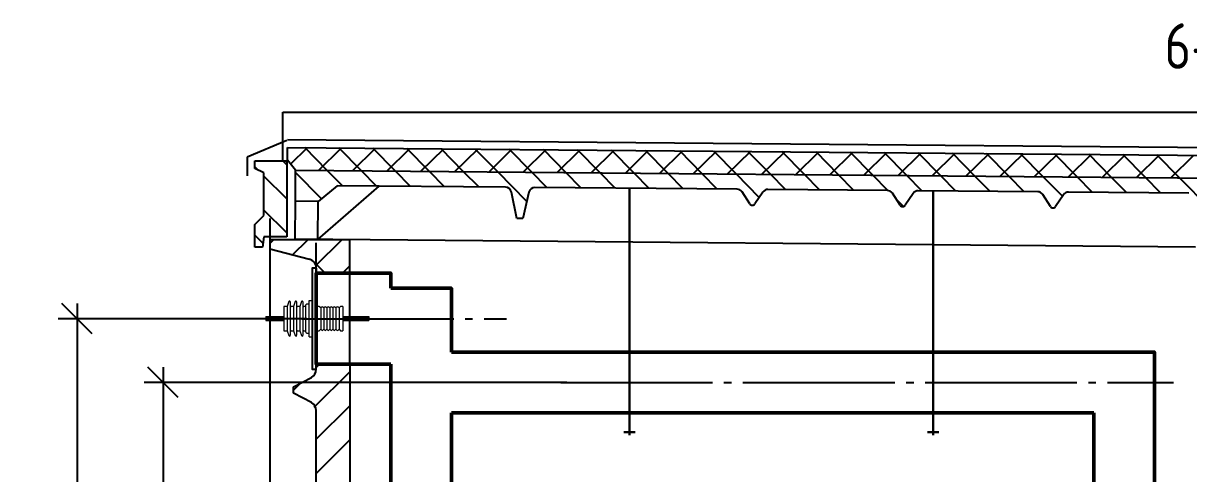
# Model space of a CAD drawing. Extents: x 16310088 to 16425637, y -218501 to -177893.
# Drawn here: x 16353699 to 16361374, y -211554 to -208586 of the extents above; entities that cross this region are included whole.
import ezdxf

# ---------------------------------------------------------------- set-up
doc = ezdxf.new("R2010")
doc.units = 0
doc.linetypes.add('GOST2.303 5', pattern=[24, 20, -1.5, 1, -1.5])
doc.layers.get('0').update_dxf_attribs({"color": 250})
doc.layers.get('Defpoints').update_dxf_attribs({"color": 250})
for name, color, linetype in [('_Оформл_Штриховка', 252, 'Continuous'), ('Кровля', 55, 'Continuous'), ('размерыЭС', 250, 'Continuous')]:
    doc.layers.add(name, color=color, linetype=linetype)
for name, color, linetype, lineweight in [('Плита', 95, 'Continuous', 40), ('Размеры', 250, 'Continuous', 15), ('Стена', 252, 'Continuous', 40), ('эл_оборудование', 7, 'Continuous', 18)]:
    doc.layers.add(name, color=color, linetype=linetype, lineweight=lineweight)
doc.styles.add('GOST 2.304', font='CS_Gost2304.shx')
doc.dimstyles.new('SPDS$0', dxfattribs={"dimscale": 5, "dimtxt": 2.5, "dimasz": 2, "dimexe": 1.25, "dimexo": 0.625, "dimgap": 0.5, "dimtad": 1, "dimdec": 0, "dimrnd": 0.001, "dimtxsty": 'GOST 2.304', "dimblk": 'ARCHTICK', "dimcen": 2.5, "dimdle": 1, "dimadec": 8, "dimazin": 2, "dimtfac": 0.75, "dimtdec": 0, "dimtmove": 1, "dimatfit": 3, "dimfxl": 1, "dimtolj": 1, "dimarcsym": 0})

# ---------------------------------------------------------------- blocks, each defined once
blk = doc.blocks.new('_Oblique')
at = {"color": 0, "linetype": 'ByBlock', "lineweight": -2}
blk.add_line((-0.5, -0.5), (0.5, 0.5), dxfattribs=at)
blk = doc.blocks.new('*D31')
at = {"color": 0, "lineweight": -2, "ltscale": 100, "transparency": 16777216}
for p, q in [((16354052.8, -210432.5), (16354052.8, -214252.3)), ((16355565.9, -210532.5), (16353927.8, -210532.5)), ((16355565.9, -214152.3), (16353927.8, -214152.3))]:
    blk.add_line(p, q, dxfattribs=at)
at = {"layer": 'Defpoints', "color": 0, "lineweight": -3, "ltscale": 100, "transparency": 16777216}
for p in [(16355628.4, -210532.5), (16354052.8, -214152.3), (16355628.4, -214152.3)]:
    blk.add_point(p, dxfattribs=at)
at = {"color": 0, "lineweight": -2, "ltscale": 100, "transparency": 16777216, "xscale": 200, "yscale": 200, "zscale": 200}
for p, rotation in [((16354052.8, -210532.5), 90), ((16354052.8, -214152.3), 270)]:
    blk.add_blockref('_Oblique', p, dxfattribs=dict(at, rotation=rotation))
at = {"color": 0, "ltscale": 100, "transparency": 16777216, "insert": (16353862.9, -212342.4), "char_height": 250, "attachment_point": 5, "rotation": 90, "style": 'GOST 2.304'}
blk.add_mtext('\\A1;3620', dxfattribs=at)
blk = doc.blocks.new('*D32')
at = {"color": 0, "lineweight": -2, "ltscale": 100, "transparency": 16777216}
for p, q in [((16354619.7, -210852.1), (16354619.4, -214252.1)), ((16357277.6, -210952.3), (16354494.7, -210952.1)), ((16357277.3, -214152.3), (16354494.4, -214152.1))]:
    blk.add_line(p, q, dxfattribs=at)
at = {"layer": 'Defpoints', "color": 0, "lineweight": -3, "ltscale": 100, "transparency": 16777216}
for p in [(16357340.1, -210952.3), (16354619.4, -214152.1), (16357339.8, -214152.3)]:
    blk.add_point(p, dxfattribs=at)
at = {"color": 0, "lineweight": -2, "ltscale": 100, "transparency": 16777216, "xscale": 200, "yscale": 200, "zscale": 200}
for p, rotation in [((16354619.7, -210952.1), 89.99474739404468), ((16354619.4, -214152.1), 269.9947473940447)]:
    blk.add_blockref('_Oblique', p, dxfattribs=dict(at, rotation=rotation))
at = {"color": 0, "ltscale": 100, "transparency": 16777216, "insert": (16354429.7, -212552.1), "char_height": 250, "attachment_point": 5, "rotation": 89.99475, "style": 'GOST 2.304'}
blk.add_mtext('\\A1;3200', dxfattribs=at)
blk = doc.blocks.new('ШМ-перех2')
for p, q in [((778.7, 1259.5), (766.4, 1259.5)), ((766.4, 1179.5), (766.4, 1259.5)), ((790.8, 1249.5), (782.3, 1258)), ((797.3, 1256), (790.8, 1249.5)), ((790.8, 1179.5), (790.8, 1249.5)), ((810.8, 1249.5), (804.3, 1256)), ((817.3, 1256), (810.8, 1249.5)), ((810.8, 1179.5), (810.8, 1249.5)), ((830.8, 1249.5), (824.3, 1256)), ((837.3, 1256), (830.8, 1249.5)), ((830.8, 1179.5), (830.8, 1249.5)), ((850.8, 1249.5), (844.3, 1256)), ((857.3, 1256), (850.8, 1249.5)), ((850.8, 1179.5), (850.8, 1249.5)), ((870.8, 1249.5), (864.3, 1256)), ((877.3, 1256), (870.8, 1249.5)), ((870.8, 1179.5), (870.8, 1249.5)), ((890.8, 1249.5), (884.3, 1256)), ((897.3, 1256), (890.8, 1249.5)), ((890.8, 1179.5), (890.8, 1249.5)), ((910.8, 1249.5), (904.3, 1256)), ((919.3, 1258), (910.8, 1249.5)), ((910.8, 1179.5), (910.8, 1249.5)), ((935.2, 1259.5), (922.9, 1259.5)), ((935.2, 1179.5), (935.2, 1269.5)), ((942.2, 1274.5), (940.2, 1274.5)), ((988.2, 1299.5), (968.2, 1299.5)), ((988.2, 1299.5), (988.2, 1289.5)), ((988.2, 1289.5), (988.2, 1069.5)), ((1003.2, 1274.5), (988.2, 1274.5)), ((1008.2, 1269.5), (1008.2, 1089.5)), ((1023.2, 1259.5), (1013.2, 1259.5)), ((1028.2, 1179.5), (1028.2, 1289.6)), ((1049.9, 1259.5), (1037.9, 1291.3)), ((1064.9, 1259.5), (1049.9, 1259.5)), ((1049.9, 1179.5), (1049.9, 1259.5)), ((1069.9, 1179.5), (1069.9, 1289.6)), ((1091.5, 1259.5), (1079.5, 1291.3)), ((1106.5, 1259.5), (1091.5, 1259.5)), ((1091.5, 1179.5), (1091.5, 1259.5)), ((1111.5, 1179.5), (1111.5, 1289.6)), ((1133.2, 1259.5), (1121.2, 1291.3)), ((1153.2, 1259.5), (1133.2, 1259.5)), ((1133.2, 1179.5), (1133.2, 1259.5)), ((1153.2, 1179.5), (1153.2, 1259.5)), ((595.2, 1184.5), (595.2, 1192.5)), ((766.4, 1192.5), (595.2, 1192.5)), ((766.4, 1184.5), (595.2, 1184.5)), ((766.4, 1174.5), (595.2, 1174.5)), ((595.2, 1166.5), (595.2, 1174.5)), ((766.4, 1166.5), (595.2, 1166.5)), ((766.4, 1099.5), (766.4, 1179.5)), ((790.8, 1109.5), (790.8, 1179.5)), ((810.8, 1109.5), (810.8, 1179.5)), ((830.8, 1109.5), (830.8, 1179.5)), ((850.8, 1109.5), (850.8, 1179.5)), ((870.8, 1109.5), (870.8, 1179.5)), ((890.8, 1109.5), (890.8, 1179.5)), ((910.8, 1109.5), (910.8, 1179.5)), ((935.2, 1089.5), (935.2, 1179.5)), ((1028.2, 1069.4), (1028.2, 1179.5)), ((1049.9, 1099.5), (1049.9, 1179.5)), ((1069.9, 1069.4), (1069.9, 1179.5)), ((1091.5, 1099.5), (1091.5, 1179.5)), ((1111.5, 1069.4), (1111.5, 1179.5)), ((1133.2, 1099.5), (1133.2, 1179.5)), ((1273.2, 1192.5), (1153.2, 1192.5)), ((1273.2, 1184.5), (1153.2, 1184.5)), ((1153.2, 1099.5), (1153.2, 1179.5)), ((1273.2, 1174.5), (1153.2, 1174.5)), ((1273.2, 1166.5), (1153.2, 1166.5)), ((1273.2, 1184.5), (1273.2, 1192.5)), ((1273.2, 1166.5), (1273.2, 1174.5)), ((766.4, 1099.5), (778.7, 1099.5)), ((782.3, 1101), (790.8, 1109.5)), ((790.8, 1109.5), (797.3, 1103)), ((804.3, 1103), (810.8, 1109.5)), ((810.8, 1109.5), (817.3, 1103)), ((824.3, 1103), (830.8, 1109.5)), ((830.8, 1109.5), (837.3, 1103)), ((844.3, 1103), (850.8, 1109.5)), ((850.8, 1109.5), (857.3, 1103)), ((864.3, 1103), (870.8, 1109.5)), ((870.8, 1109.5), (877.3, 1103)), ((884.3, 1103), (890.8, 1109.5)), ((890.8, 1109.5), (897.3, 1103)), ((904.3, 1103), (910.8, 1109.5)), ((910.8, 1109.5), (919.3, 1101)), ((922.9, 1099.5), (935.2, 1099.5)), ((940.2, 1084.5), (942.2, 1084.5)), ((988.2, 1084.5), (1003.2, 1084.5)), ((1013.2, 1099.5), (1023.2, 1099.5)), ((1037.9, 1067.7), (1049.9, 1099.5)), ((1049.9, 1099.5), (1064.9, 1099.5)), ((1079.5, 1067.7), (1091.5, 1099.5)), ((1091.5, 1099.5), (1106.5, 1099.5)), ((1121.2, 1067.7), (1133.2, 1099.5)), ((1133.2, 1099.5), (1153.2, 1099.5)), ((988.2, 1059.5), (968.2, 1059.5)), ((988.2, 1069.5), (988.2, 1059.5))]:
    blk.add_line(p, q)
for centre, start, end in [((778.7, 1254.5), 45, 90), ((800.8, 1252.4), 45, 135), ((820.8, 1252.4), 45, 135), ((840.8, 1252.4), 45, 135), ((860.8, 1252.4), 45, 135), ((880.8, 1252.4), 45, 135), ((900.8, 1252.4), 45, 135), ((922.9, 1254.5), 90, 135), ((940.2, 1269.5), 90, 180), ((1003.2, 1269.5), 0, 90), ((1013.2, 1264.5), 180, 270), ((1023.2, 1264.5), 270, 0), ((1033.2, 1289.6), 20.64699, 180), ((1064.9, 1264.5), 270, 0), ((1074.9, 1289.6), 20.64699, 180), ((1106.5, 1264.5), 270, 0), ((1116.5, 1289.6), 20.64699, 180), ((778.7, 1104.5), 270, 315), ((800.8, 1106.6), 225, 315), ((820.8, 1106.6), 225, 315), ((840.8, 1106.6), 225, 315), ((860.8, 1106.6), 225, 315), ((880.8, 1106.6), 225, 315), ((900.8, 1106.6), 225, 315), ((922.9, 1104.5), 225, 270), ((940.2, 1089.5), 180, 270), ((1003.2, 1089.5), 270, 0), ((1013.2, 1094.5), 90, 180), ((1023.2, 1094.5), 0, 90), ((1064.9, 1094.5), 0, 90), ((1106.5, 1094.5), 0, 90), ((1033.2, 1069.4), 180, 339.35301), ((1074.9, 1069.4), 180, 339.35301), ((1116.5, 1069.4), 180, 339.35301)]:
    blk.add_arc(centre, 5, start, end)
blk = doc.blocks.new('205')
at = {"rotation": 270}
blk.add_blockref('ШМ-перех2', (-367161.7, -6620129), dxfattribs=at)

msp = doc.modelspace()

# ---------------------------------------------------------------- linework, layer by layer
at = {"color": 252, "lineweight": 25, "ltscale": 100}
for p, q in [((16355407.6, -209492.3), (16355407.6, -209172.3)), ((16355407.6, -209172.3), (16367503.4, -209172.3))]:
    msp.add_line(p, q, dxfattribs=at)
at = {"color": 5, "lineweight": 50, "ltscale": 5}
for points in [[(16356118.4, -210832.5), (16355628.4, -210832.5), (16355628.4, -210232.5), (16356118.4, -210232.5), (16356118.4, -210332.5)], [(16356118.4, -210332.5), (16356518.4, -210332.5), (16356518.4, -210752.3)], [(16356518.4, -210752.1), (16361148.4, -210752.3), (16361148.4, -211152.3)], [(16356518.4, -211152.3), (16356518.4, -211852.3), (16356118.4, -211852.3), (16356118.4, -210832.5)], [(16360748.4, -211152.3), (16356518.4, -211152.3)], [(16361148.4, -211152.3), (16361148.4, -211852.3), (16360748.4, -211852.3), (16360748.4, -211152.3)]]:
    msp.add_lwpolyline(points, dxfattribs=at)
at = {"layer": '_Оформл_Штриховка', "color": 252, "lineweight": 25, "ltscale": 100}
for p, q in [((16355459.1, -209514.2), (16355570.3, -209404.9)), ((16355701, -209556), (16355552.3, -209404.8)), ((16355643.5, -209555.5), (16355794.8, -209406.8)), ((16355925.5, -209558), (16355776.8, -209406.7)), ((16355868, -209557.5), (16356019.3, -209408.8)), ((16356150, -209559.9), (16356001.3, -209408.6)), ((16356092.5, -209559.4), (16356243.8, -209410.7)), ((16356374.5, -209561.8), (16356225.8, -209410.6)), ((16356317, -209561.3), (16356468.3, -209412.6)), ((16356599, -209563.8), (16356450.3, -209412.5)), ((16356541.5, -209563.3), (16356692.8, -209414.6)), ((16356823.5, -209565.7), (16356674.8, -209414.4)), ((16356766, -209565.2), (16356917.3, -209416.5)), ((16357048, -209567.7), (16356899.3, -209416.4)), ((16356990.5, -209567.2), (16357141.8, -209418.5)), ((16357272.5, -209569.6), (16357123.8, -209418.3)), ((16357215, -209569.1), (16357366.3, -209420.4)), ((16357497, -209571.5), (16357348.3, -209420.2)), ((16357439.5, -209571), (16357590.8, -209422.3)), ((16357721.5, -209573.5), (16357572.8, -209422.2)), ((16357664, -209573), (16357815.3, -209424.3)), ((16357946, -209575.4), (16357797.3, -209424.1)), ((16357888.5, -209574.9), (16358039.8, -209426.2)), ((16358170.5, -209577.3), (16358021.8, -209426)), ((16358113, -209576.8), (16358264.3, -209428.1)), ((16358395, -209579.3), (16358246.3, -209428)), ((16358337.5, -209578.8), (16358488.8, -209430.1)), ((16358619.5, -209581.2), (16358470.8, -209429.9)), ((16358562, -209580.7), (16358713.3, -209432)), ((16358844, -209583.1), (16358695.3, -209431.8)), ((16358786.5, -209582.6), (16358937.8, -209433.9)), ((16359068.5, -209585.1), (16358919.8, -209433.8)), ((16359011, -209584.6), (16359162.3, -209435.9)), ((16359293, -209587), (16359144.3, -209435.7)), ((16359235.5, -209586.5), (16359386.7, -209437.8)), ((16359517.5, -209588.9), (16359368.8, -209437.7)), ((16359460, -209588.4), (16359611.2, -209439.7)), ((16359742, -209590.9), (16359593.3, -209439.6)), ((16359684.5, -209590.4), (16359835.7, -209441.7)), ((16359966.5, -209592.8), (16359817.8, -209441.5)), ((16359909, -209592.3), (16360060.2, -209443.6)), ((16360191, -209594.7), (16360042.3, -209443.5)), ((16360133.5, -209594.3), (16360284.7, -209445.6)), ((16360415.5, -209596.7), (16360266.8, -209445.4)), ((16360358, -209596.2), (16360509.2, -209447.5)), ((16360640, -209598.6), (16360491.3, -209447.3)), ((16360582.4, -209598.1), (16360733.7, -209449.4)), ((16360864.5, -209600.6), (16360715.8, -209449.3)), ((16360806.9, -209600.1), (16360958.2, -209451.4)), ((16361089, -209602.5), (16360940.3, -209451.2)), ((16361031.4, -209602), (16361182.7, -209453.3)), ((16361313.5, -209604.4), (16361164.8, -209453.1)), ((16361255.9, -209603.9), (16361407.2, -209455.2)), ((16355242.8, -209552), (16355223.4, -209532.7)), ((16355433.4, -209518.1), (16355407.6, -209492.3)), ((16355433.4, -209742.7), (16355283.4, -209592.7)), ((16355662, -209742.8), (16355492.2, -209570.1)), ((16355800.2, -209656.9), (16355701, -209556)), ((16356024.7, -209658.8), (16355925.5, -209558)), ((16356249.2, -209660.8), (16356150, -209559.9)), ((16356473.7, -209662.7), (16356374.5, -209561.8)), ((16356698.2, -209664.6), (16356599, -209563.8)), ((16357015.1, -209760.7), (16356823.5, -209565.7)), ((16357147.1, -209668.5), (16357048, -209567.7)), ((16357371.6, -209670.4), (16357272.5, -209569.6)), ((16357596.1, -209672.4), (16357497, -209571.5)), ((16357820.6, -209674.3), (16357721.5, -209573.5)), ((16358045.1, -209676.3), (16357946, -209575.4)), ((16358269.6, -209678.2), (16358170.5, -209577.3)), ((16358546.3, -209733.1), (16358395, -209579.3)), ((16358718.6, -209682.1), (16358619.5, -209581.2)), ((16358943.1, -209684), (16358844, -209583.1)), ((16359167.6, -209685.9), (16359068.5, -209585.1)), ((16359392.2, -209687.9), (16359293, -209587)), ((16359616.6, -209689.8), (16359517.5, -209588.9)), ((16359841.1, -209691.7), (16359742, -209590.9)), ((16360065.6, -209693.7), (16359966.5, -209592.8)), ((16360290.1, -209695.6), (16360191, -209594.7)), ((16360542.5, -209725.9), (16360415.5, -209596.7)), ((16360739.1, -209699.5), (16360640, -209598.6)), ((16360963.6, -209701.4), (16360864.5, -209600.6)), ((16361188.1, -209703.3), (16361089, -209602.5)), ((16361513.1, -209807.5), (16361313.5, -209604.4)), ((16359495.6, -209793.1), (16359448, -209744.7)), ((16355433.4, -209967.2), (16355283.4, -209817.2)), ((16355277.2, -210035.5), (16355223.4, -209981.7)), ((16355323.4, -210036.3), (16355347.4, -210012.3)), ((16355472.7, -210111.5), (16355571.9, -210012.3)), ((16355626.2, -210182.5), (16355796.4, -210012.3)), ((16355686.3, -210232.5), (16355616.4, -210162.6)), ((16355800.7, -210232.5), (16355848.4, -210184.8)), ((16355628.4, -210853.8), (16355649.7, -210832.5)), ((16355614.6, -211116.2), (16355848.4, -210883.7)), ((16355478.4, -211003.8), (16355524.4, -210957.8)), ((16355628.4, -211327.3), (16355848.4, -211107.3)), ((16355628.4, -211551.8), (16355848.4, -211331.8))]:
    msp.add_line(p, q, dxfattribs=at)
at = {"layer": 'Кровля', "color": 252, "lineweight": 25, "ltscale": 100}
for p, q in [((16355433.4, -209357.3), (16355173.4, -209468.5)), ((16367508.6, -209457.8), (16355439.1, -209353.8)), ((16355437.9, -209488.8), (16355438.6, -209403.8)), ((16355438.6, -209403.8), (16367508.2, -209507.8)), ((16355173.4, -209468.5), (16355173.4, -209592.3)), ((16355492.3, -209554.2), (16355437.9, -209488.8))]:
    msp.add_line(p, q, dxfattribs=at)
at = {"layer": 'Плита', "color": 252, "lineweight": 25, "ltscale": 100}
for p, q in [((16355490.6, -209759.2), (16355492.3, -209554.2)), ((16355492.3, -209554.2), (16367451.9, -209657.3)), ((16355638.4, -210010.5), (16356041.5, -209659)), ((16355766.5, -209656.6), (16355640.6, -209760.5)), ((16356874.3, -209666.2), (16355766.5, -209656.6)), ((16358399.8, -209679.3), (16357068.6, -209667.8)), ((16359389.8, -209687.8), (16358602.9, -209681.1)), ((16355488.4, -210009.2), (16355490.6, -209759.2)), ((16355640.6, -209760.5), (16355490.6, -209759.2)), ((16355638.4, -210010.5), (16355640.6, -209760.5)), ((16356949.7, -209871.8), (16356913.1, -209697.9)), ((16357029.3, -209698.9), (16356989.7, -209872.2)), ((16358483.8, -209776), (16358433.1, -209697.6)), ((16358569.4, -209698.8), (16358517.2, -209776.3)), ((16359473.8, -209784.6), (16359423, -209706.1)), ((16359559.3, -209707.3), (16359507.2, -209784.9)), ((16360379.8, -209696.4), (16359592.9, -209689.6)), ((16360463.8, -209793.1), (16360413, -209714.6)), ((16360549.3, -209715.8), (16360497.2, -209793.4)), ((16361374.1, -209705), (16360582.8, -209698.1)), ((16356989.7, -209872.2), (16356949.7, -209871.8)), ((16361418.2, -210060.3), (16355488.4, -210009.2))]:
    msp.add_line(p, q, dxfattribs=at)
for centre, radius, start, end in [((16356873.9, -209706.2), 40, 11.88682, 89.50606), ((16357068.3, -209707.8), 40, 89.50606, 167.12531), ((16358399.5, -209719.3), 40, 32.90455, 89.50606), ((16358602.6, -209721.1), 40, 89.50606, 146.10758), ((16359389.5, -209727.8), 40, 32.90455, 89.50606), ((16359592.5, -209729.6), 40, 89.50606, 146.10758), ((16360379.4, -209736.4), 40, 32.90455, 89.50606), ((16360582.5, -209738.1), 40, 89.50606, 146.10758), ((16358500.6, -209765.2), 20, 212.90455, 326.10758), ((16359490.6, -209773.7), 20, 212.90455, 326.10758), ((16360480.6, -209782.3), 20, 212.90455, 326.10758)]:
    msp.add_arc(centre, radius, start, end, dxfattribs=at)
at = {"layer": 'размерыЭС', "color": 7, "lineweight": 25, "ltscale": 100}
msp.add_lwpolyline([(16355628.4, -210198.6), (16355600.8, -210198.6), (16355600.8, -210866.3), (16355628.4, -210866.3)], close=True, dxfattribs=at)
at = {"layer": 'размерыЭС', "color": 7, "linetype": 'GOST2.303 5', "lineweight": 25, "ltscale": 50}
for points in [[(16355533.3, -210532.5), (16356881.5, -210532.5)], [(16357238.4, -210952.3), (16361274.3, -210952.3)]]:
    msp.add_lwpolyline(points, dxfattribs=at)
at = {"layer": 'Стена', "color": 252, "lineweight": 25, "ltscale": 100}
for p, q in [((16355223.4, -209542.3), (16355223.4, -209492.3)), ((16355223.4, -209492.3), (16355433.4, -209492.3)), ((16355433.4, -209492.3), (16355433.4, -209992.3)), ((16355283.4, -209572.3), (16355223.4, -209542.3)), ((16355283.4, -209852.3), (16355283.4, -209572.3)), ((16355223.4, -209912.3), (16355283.4, -209852.3)), ((16355223.4, -210062.3), (16355223.4, -209912.3)), ((16355323.4, -209872.3), (16355323.4, -215632.3)), ((16355283.4, -209992.3), (16355273.4, -210062.3)), ((16355433.4, -209992.3), (16355283.4, -209992.3)), ((16355273.4, -210062.3), (16355223.4, -210062.3)), ((16355323.4, -210012.3), (16355323.4, -210072.3)), ((16355848.4, -210012.3), (16355323.4, -210012.3)), ((16355628.4, -210832.5), (16355628.4, -210032.5)), ((16355848.4, -210232.5), (16355848.4, -210012.3)), ((16355848.4, -210832.5), (16355848.4, -210032.5)), ((16355323.4, -210072.3), (16355583.6, -210140.6)), ((16355628.4, -210198.6), (16355628.4, -210232.5)), ((16355628.4, -210198.6), (16355628.4, -210232.5)), ((16355628.4, -210232.5), (16355848.4, -210232.5)), ((16355628.4, -210232.5), (16355848.4, -210232.5)), ((16355628.4, -210832.5), (16355628.4, -210232.5)), ((16355848.4, -210832.5), (16355848.4, -210232.5)), ((16355628.4, -210866.3), (16355628.4, -210832.5)), ((16355628.4, -210832.5), (16355848.4, -210832.5)), ((16355628.4, -210866.3), (16355628.4, -210832.5)), ((16355628.4, -210832.5), (16355848.4, -210832.5)), ((16355848.4, -210832.5), (16355848.4, -215632.3)), ((16355478.4, -210982.3), (16355596.6, -210919.3)), ((16355478.4, -211022.3), (16355478.4, -210982.3)), ((16355596.6, -211085.4), (16355478.4, -211022.3)), ((16355628.4, -214396.3), (16355628.4, -211138.3))]:
    msp.add_line(p, q, dxfattribs=at)
for centre, start, end in [((16355568.4, -210198.6), 0, 75.30268), ((16355568.4, -210866.3), 298.07249, 0), ((16355568.4, -210866.3), 298.07249, 0), ((16355568.4, -211138.3), 0, 61.92751)]:
    msp.add_arc(centre, 60, start, end, dxfattribs=at)
at = {"layer": 'эл_оборудование', "color": 0, "lineweight": 30, "ltscale": 100}
for p, q in [((16357691, -211299.4), (16357691.2, -209673.2)), ((16359691, -211299.4), (16359691.2, -209690.4)), ((16357654.4, -211280.3), (16357727.6, -211280.3)), ((16359654.4, -211280.3), (16359727.6, -211280.3))]:
    msp.add_line(p, q, dxfattribs=at)

# ---------------------------------------------------------------- block references
at = {"layer": 'эл_оборудование', "color": 7, "linetype": 'Continuous', "lineweight": 25, "rotation": 270}
msp.add_blockref('205', (22976697.9, -576514.2), dxfattribs=at)

# ---------------------------------------------------------------- texts
at = {"layer": 'Размеры', "color": 252, "lineweight": 25, "ltscale": 100, "insert": (16361472.4, -208736), "char_height": 300, "attachment_point": 5, "style": 'GOST 2.304'}
msp.add_mtext('\\A1;6-6', dxfattribs=at)

# ---------------------------------------------------------------- dimensions: what is measured, and where the dimension line sits
at = {"color": 7, "ltscale": 100}
for p1, p2, distance, picture, middle in [((16355628.4, -210532.5), (16355628.4, -214152.3), -1575.6, '*D31', (16353862.9, -212342.4)), ((16357340.1, -210952.3), (16357339.8, -214152.3), -2720.3, '*D32', (16354429.7, -212552.1))]:
    dim = msp.add_aligned_dim(p1=p1, p2=p2, distance=distance, dimstyle='SPDS$0', override={"dimscale": 100, "dimblk1": 'Oblique', "dimblk2": 'Oblique', "dimsah": 1}, dxfattribs=at)
    dim.commit()
    dim.dimension.update_dxf_attribs({"geometry": picture, "text_midpoint": middle})

doc.saveas('drawing.dxf')
